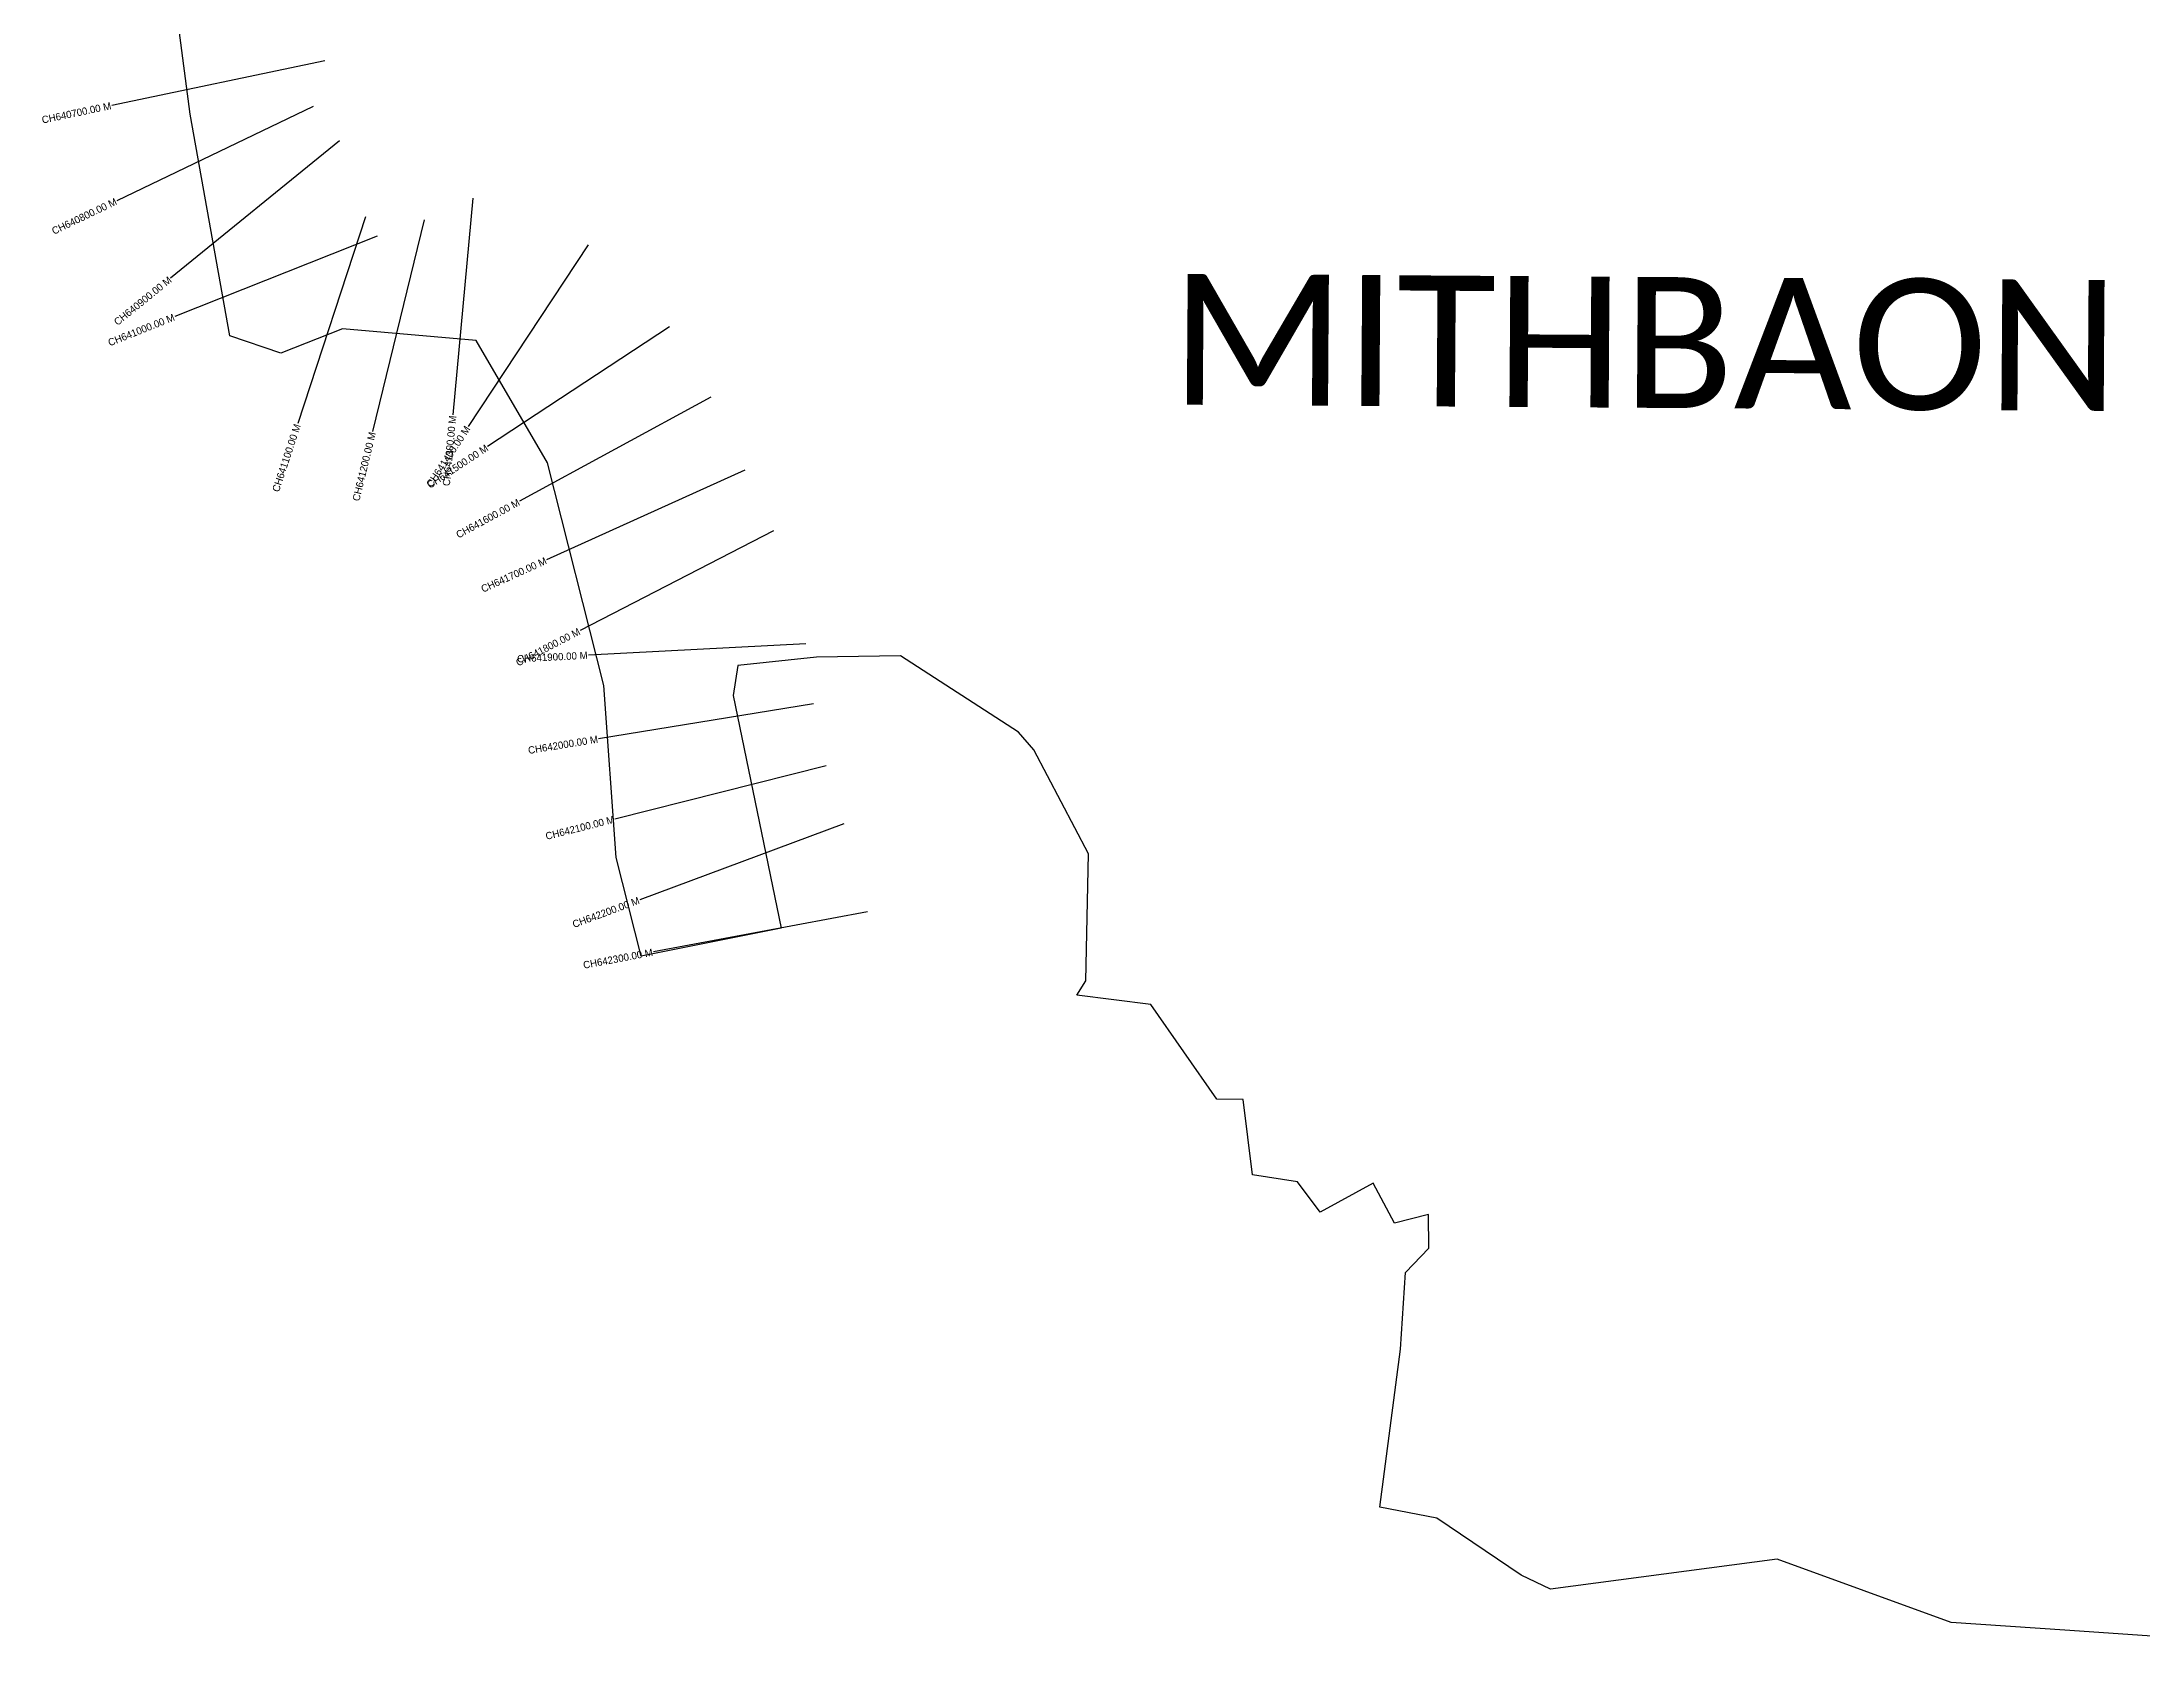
# Model space of a CAD drawing. Header units: metres. Extents: x 328551 to 333715, y 1800923 to 1805912.
# Drawn here: x 328778 to 331671, y 1800924 to 1803143 of the extents above; entities that cross this region are included whole.
import ezdxf
from ezdxf.enums import TextEntityAlignment as Align

# ---------------------------------------------------------------- set-up
doc = ezdxf.new("R2010")
doc.units = ezdxf.units.M
for name, color, linetype in [('CS', 134, 'Continuous'), ('CSMark', 6, 'Continuous'), ('village', 3, 'Continuous'), ('VILLAGE NAME', 250, 'Continuous')]:
    doc.layers.add(name, color=color, linetype=linetype)

msp = doc.modelspace()

# ---------------------------------------------------------------- linework, layer by layer
at = {"layer": 'CS'}
for p, q in [((329168, 1803116.8), (328874.4, 1803055.4)), ((329151.7, 1803054.1), (328881.3, 1802924.2)), ((329188.3, 1803006.7), (328955.5, 1802817.5)), ((329372, 1802927.7), (329344.2, 1802629)), ((329224, 1802902), (329130.5, 1802617)), ((329304.6, 1802897.7), (329233.7, 1802606.2)), ((329240, 1802875.5), (328961.2, 1802764.5)), ((329530.9, 1802863.3), (329365.3, 1802613.1)), ((329642.7, 1802750.4), (329392.2, 1802585.3)), ((329699.7, 1802653.4), (329436.2, 1802510)), ((329746.7, 1802553), (329473.5, 1802429.1)), ((329786.1, 1802469.4), (329519.5, 1802331.8)), ((329830.6, 1802313.5), (329531, 1802297.9)), ((329841.2, 1802230.8), (329545.1, 1802182.5)), ((329858.6, 1802145.2), (329567.6, 1802072.1)), ((329882.9, 1802065.4), (329601.7, 1801960.9)), ((329915.4, 1801944.4), (329620.5, 1801888.9))]:
    msp.add_line(p, q, dxfattribs=at)
at = {"layer": 'village', "color": 3, "true_color": 0x00ff00}
msp.add_polyline3d([(332005.7, 1800924.3, 0), (331565.2, 1800954.3, 0), (331408.6, 1800965.1, 0), (331168.7, 1801052.2, 0), (330856.6, 1801010.9, 0), (330816.1, 1801030, 0), (330700, 1801108.8, 0), (330621.4, 1801123.9, 0), (330649.9, 1801341.4, 0), (330656.9, 1801447.4, 0), (330689, 1801480.8, 0), (330688.6, 1801527.4, 0), (330641.8, 1801515, 0), (330612, 1801570.4, 0), (330539.3, 1801530.2, 0), (330508.1, 1801572.2, 0), (330446.1, 1801581.7, 0), (330433.1, 1801685.6, 0), (330396.6, 1801685.9, 0), (330305.7, 1801816.6, 0), (330203.8, 1801829.6, 0), (330216.1, 1801849.1, 0), (330220, 1802024.3, 0), (330144.8, 1802167.6, 0), (330123.6, 1802192, 0), (329960.8, 1802297, 0), (329845.4, 1802295.2, 0), (329737, 1802283.9, 0), (329730.3, 1802242.5, 0), (329796.8, 1801921.7, 0), (329603.8, 1801883.3, 0), (329569.5, 1802019.3, 0), (329552.3, 1802256, 0), (329474.8, 1802562.8, 0), (329376.6, 1802731.6, 0), (329192.3, 1802747.5, 0), (329107.1, 1802714.1, 0), (329037, 1802738.1, 0), (328982.2, 1803043.4, 0), (328905.1, 1803633.3, 0)], dxfattribs=at)

# ---------------------------------------------------------------- texts
at = {"layer": 'CSMark'}
for s, rotation, p in [('CH640700.00 M', 11.8028, (328873.4, 1803055.2)), ('CH640800.00 M', 25.6546, (328880.4, 1802923.8)), ('CH640900.00 M', 39.1111, (328954.8, 1802816.8)), ('CH641000.00 M', 21.7128, (328960.3, 1802764.1)), ('CH641100.00 M', 71.8362, (329130.2, 1802616)), ('CH641200.00 M', 76.331, (329233.5, 1802605.2)), ('CH641400.00 M', 56.4869, (329364.8, 1802612.3)), ('CH641300.00 M', 84.6888, (329344.1, 1802628)), ('CH641500.00 M', 33.389, (329391.4, 1802584.8)), ('CH641600.00 M', 28.5527, (329435.3, 1802509.5)), ('CH641700.00 M', 24.3838, (329472.6, 1802428.7)), ('CH641800.00 M', 27.3028, (329518.6, 1802331.4)), ('CH641900.00 M', 2.9794, (329530, 1802297.9)), ('CH642000.00 M', 9.262, (329544.1, 1802182.3)), ('CH642100.00 M', 14.0968, (329566.6, 1802071.9)), ('CH642200.00 M', 20.3878, (329600.8, 1801960.5)), ('CH642300.00 M', 10.669, (329619.6, 1801888.7))]:
    msp.add_text(s, height=10, rotation=rotation, dxfattribs=at).set_placement(p, align=Align.MIDDLE_RIGHT)
at = {"layer": 'VILLAGE NAME', "insert": (330333.8, 1802823.5), "char_height": 180.345, "attachment_point": 1, "rotation": 359.6139}
msp.add_mtext_dynamic_manual_height_columns('{\\fCalibri|b0|i0|c0|p34;MITHBAON}', width=1779.605, gutter_width=901.7, heights=[0], dxfattribs=at)

doc.saveas('drawing.dxf')
